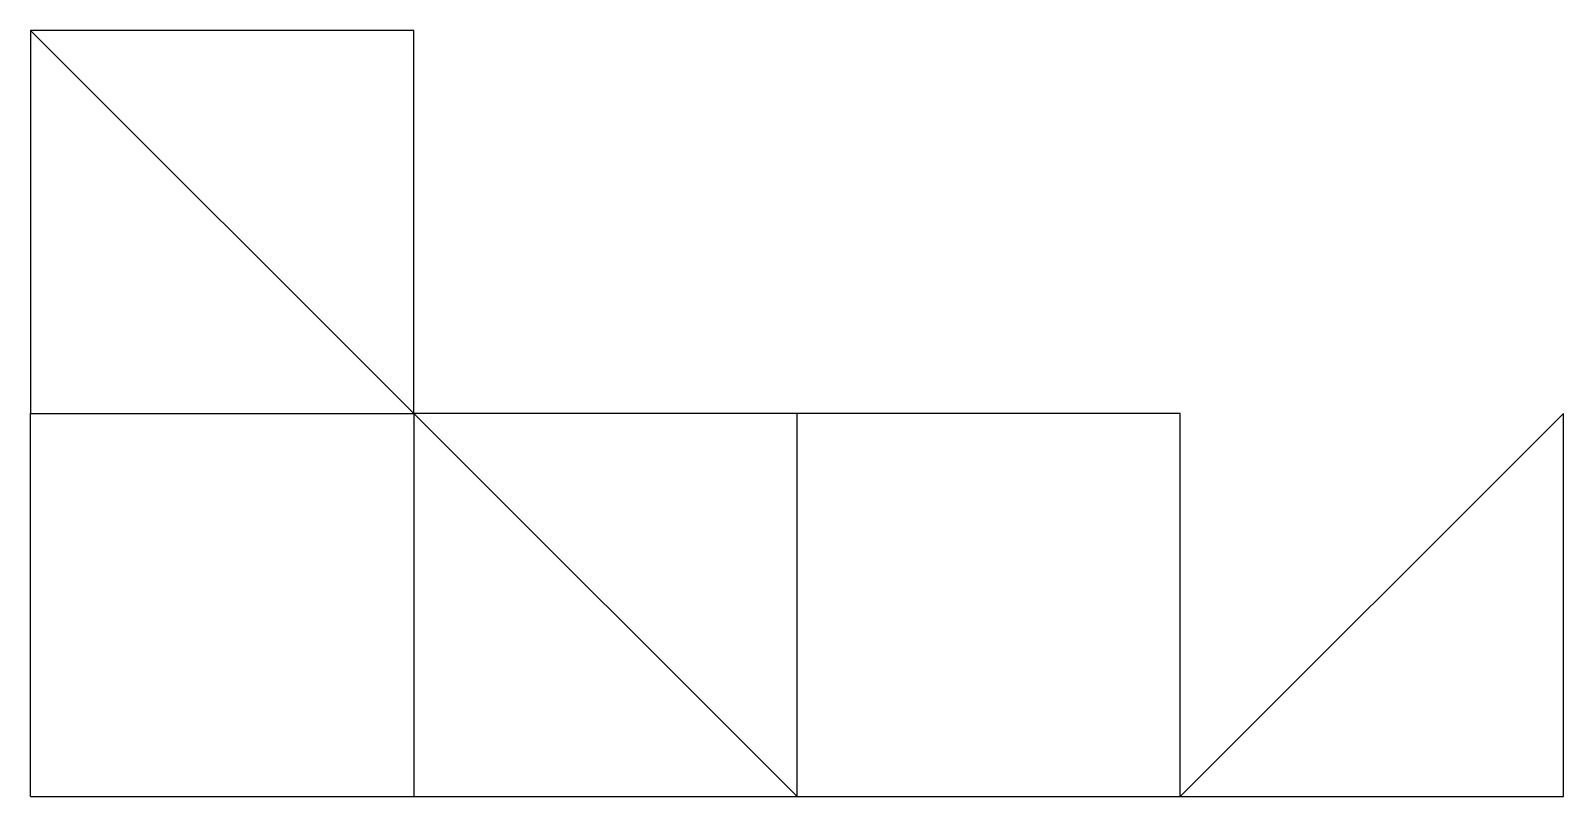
# Model space of a CAD drawing. Header units: millimetres. Extents: x 0 to 40, y 0 to 20.
import ezdxf

# ---------------------------------------------------------------- set-up
doc = ezdxf.new("R2010")
doc.units = ezdxf.units.MM
doc.layers.get('0').update_dxf_attribs({"lineweight": 25})

msp = doc.modelspace()

# ---------------------------------------------------------------- linework, layer by layer
for p, q in [((10, 20), (0, 20)), ((0, 20), (0, 10)), ((10, 10), (0, 20)), ((10, 10), (10, 20)), ((0, 0), (0, 10)), ((0, 10), (10, 10)), ((20, 10), (10, 10)), ((10, 10), (10, 0)), ((20, 0), (10, 10)), ((20, 0), (20, 10)), ((30, 10), (20, 10)), ((30, 0), (30, 10)), ((40, 10), (30, 0)), ((40, 0), (40, 10)), ((0, 0), (10, 0)), ((10, 0), (20, 0)), ((20, 0), (30, 0)), ((30, 0), (40, 0))]:
    msp.add_line(p, q)

doc.saveas('drawing.dxf')
